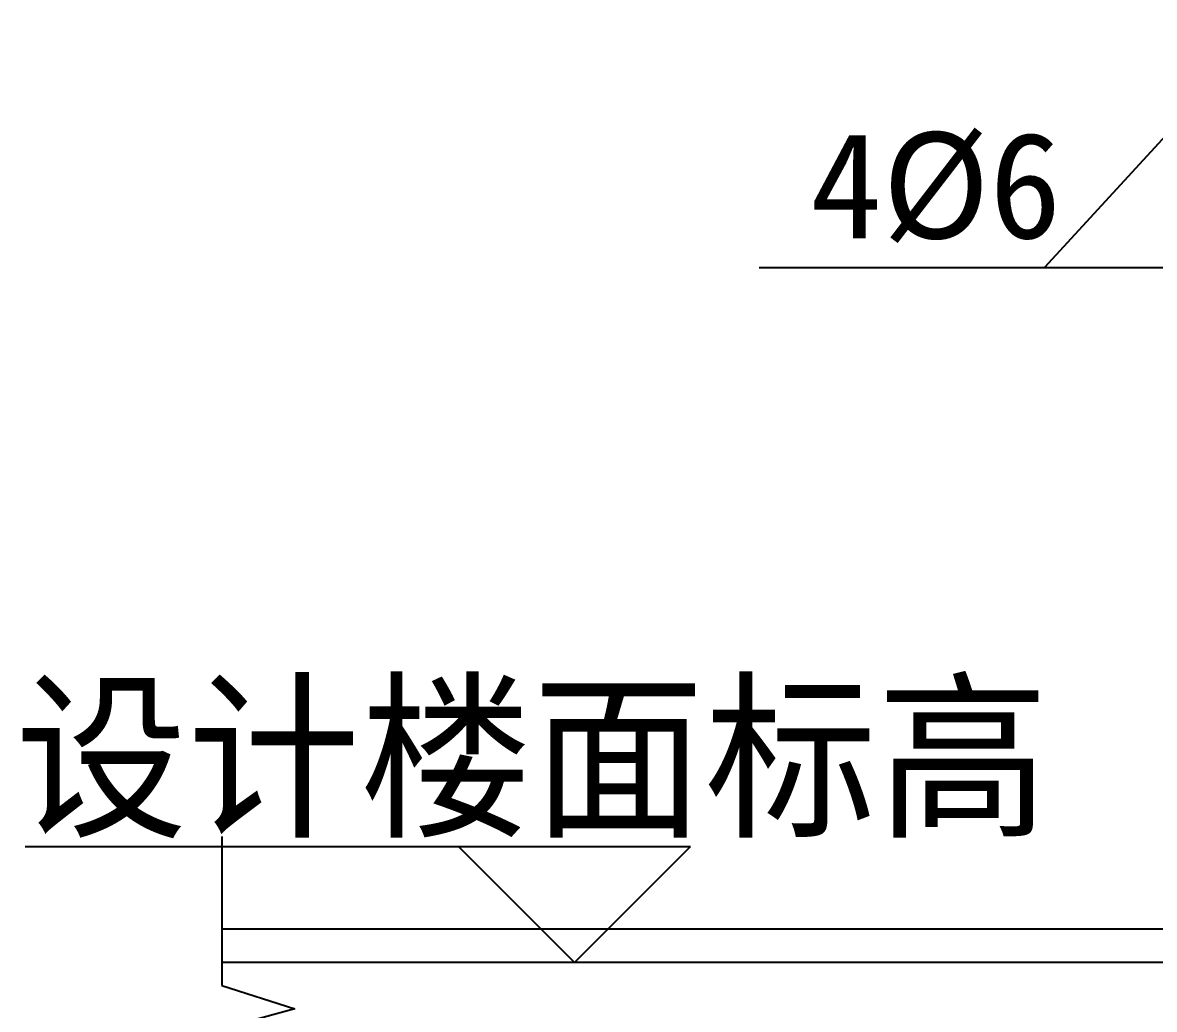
# Model space of a CAD drawing. Header units: metres. Extents: x 16 to 4383, y -1447 to 2914.
# Drawn here: x 16 to 699, y 197 to 792 of the extents above; entities that cross this region are included whole.
import ezdxf

# ---------------------------------------------------------------- set-up
doc = ezdxf.new("R2010")
doc.units = ezdxf.units.M
for name, color, linetype in [('OTHER', 7, 'Continuous'), ('PUB_DIM', 3, 'Continuous'), ('PUB_TEXT', 7, 'Continuous'), ('PUB_WALL', 255, 'Continuous'), ('S_FLOOR', 2, 'Continuous')]:
    doc.layers.add(name, color=color, linetype=linetype)

msp = doc.modelspace()

# ---------------------------------------------------------------- linework, layer by layer
at = {"layer": 'OTHER'}
for p, q in [((136.26, 301.23), (136.26, 211.23)), ((136.26, 211.23), (180.26, 197.23)), ((180.26, 197.23), (92.26, 173.23))]:
    msp.add_line(p, q, dxfattribs=at)
at = {"layer": 'PUB_DIM'}
for p, q in [((17.48, 295.23), (419.05, 295.23)), ((279.05, 295.23), (349.05, 225.23)), ((349.05, 225.23), (419.05, 295.23))]:
    msp.add_line(p, q, dxfattribs=at)
at = {"layer": 'PUB_TEXT'}
for p, q in [((768.48, 792.17), (632.7, 644.51)), ((460.48, 644.51), (1202.01, 644.51)), ((1232.75, 245.23), (136.26, 245.23))]:
    msp.add_line(p, q, dxfattribs=at)
at = {"layer": 'PUB_WALL'}
msp.add_lwpolyline([(136.26, 145.23), (732.75, 145.23), (732.75, -74.77), (972.75, -74.77), (972.75, 145.23), (1372.75, 145.23), (1372.75, 225.23), (136.26, 225.23)], dxfattribs=at)
at = {"layer": 'S_FLOOR'}
msp.add_line((1372.75, 225.23), (136.26, 225.23), dxfattribs=at)

# ---------------------------------------------------------------- texts
at = {"layer": 'PUB_TEXT'}
for s, height, p in [('4%%c6', 64, (491.24, 662.07)), ('设计楼面标高', 80, (11.57, 309.13))]:
    msp.add_text(s, height=height, dxfattribs=at).set_placement(p)

doc.saveas('drawing.dxf')
